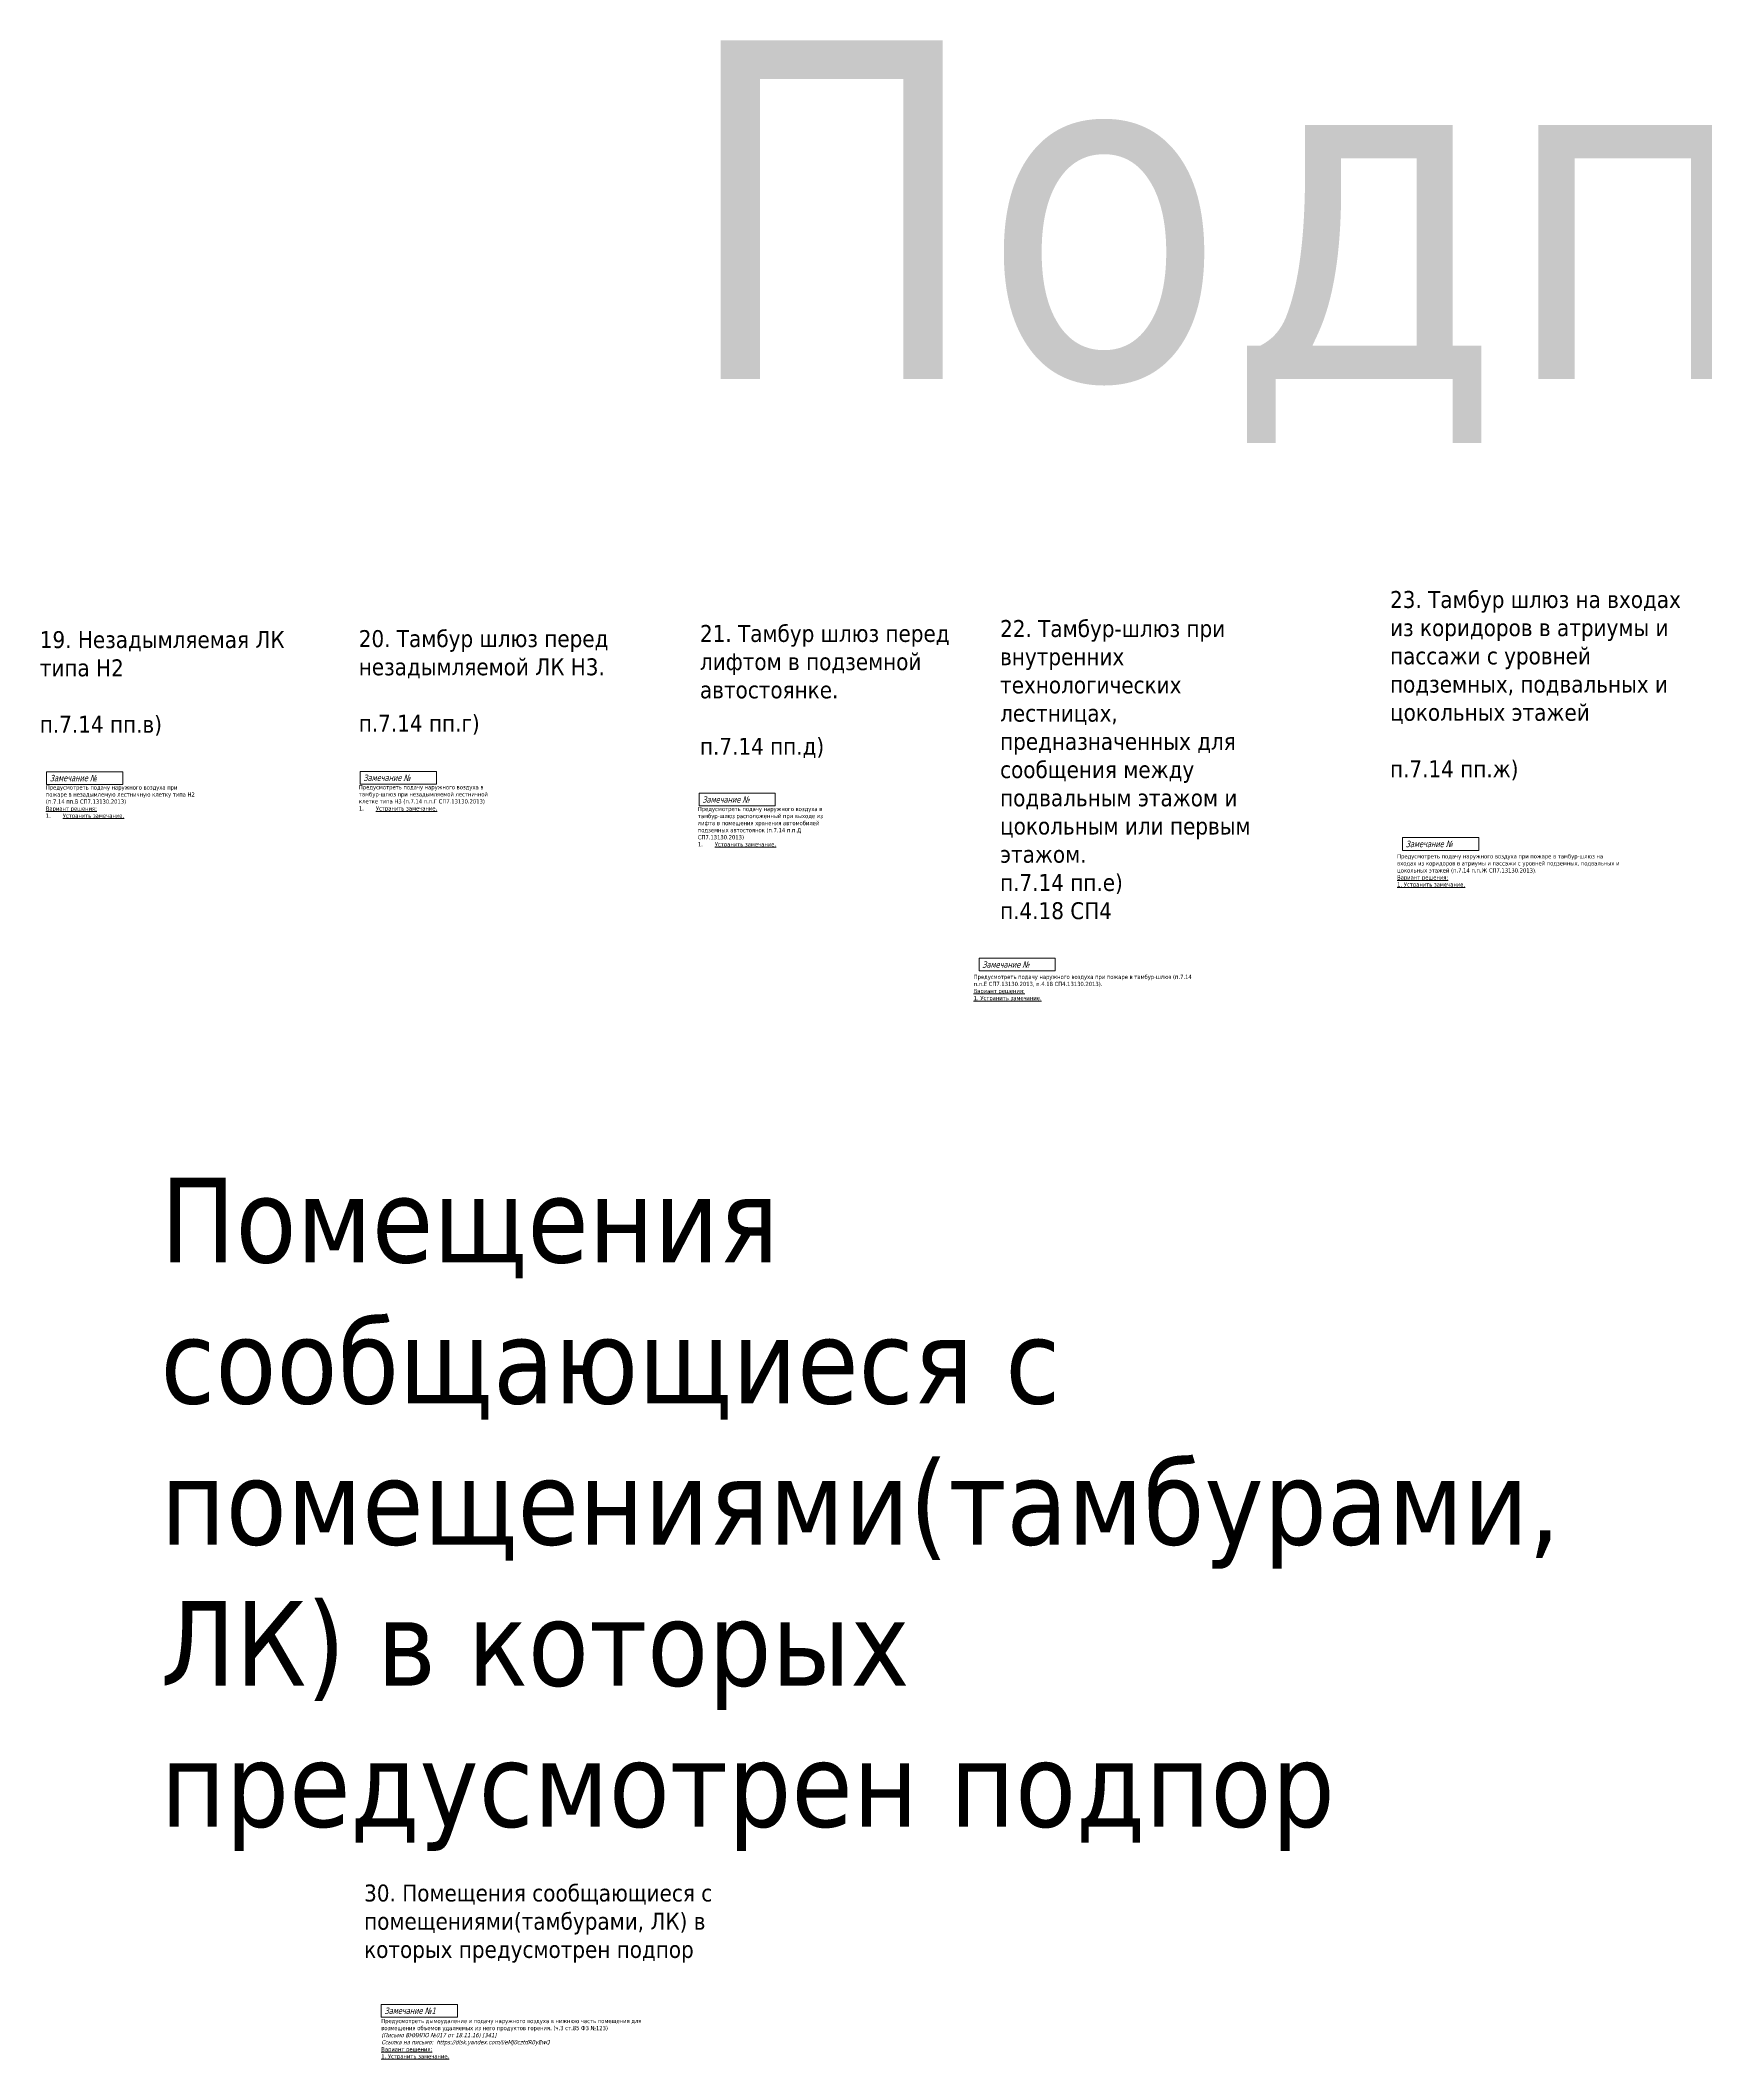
# Model space of a CAD drawing. Header units: millimetres. Extents: x -151274 to 981405, y -382735 to 210096.
# Drawn here: x 140925 to 377077, y -382735 to -96452 of the extents above; entities that cross this region are included whole.
import ezdxf

# ---------------------------------------------------------------- set-up
doc = ezdxf.new("R2010")
doc.units = ezdxf.units.MM
doc.layers.add('экспертиза ДУ', color=1, linetype='Continuous', lineweight=0)
doc.layers.add('экспертиза ДУ пояснения', color=6, linetype='Continuous', lineweight=0)
doc.styles.add('ЭКСПЕРТИЗА', font='tahoma.ttf')

msp = doc.modelspace()

# ---------------------------------------------------------------- linework, layer by layer
at = {"layer": 'экспертиза ДУ', "lineweight": 0}
for points in [[(141813, -200142), (152613, -200142), (152613, -201942), (141813, -201942), (141813, -200142)], [(186280, -200096), (197080, -200096), (197080, -201896), (186280, -201896), (186280, -200096)], [(234344, -203183), (245144, -203183), (245144, -204983), (234344, -204983), (234344, -203183)], [(189275, -374906), (200075, -374906), (200075, -376706), (189275, -376706), (189275, -374906)]]:
    msp.add_lwpolyline(points, dxfattribs=at)
at = {"layer": 'экспертиза ДУ', "color": 1, "lineweight": 0}
for points in [[(334092, -209485), (344892, -209485), (344892, -211285), (334092, -211285), (334092, -209485)], [(274042, -226583), (284842, -226583), (284842, -228383), (274042, -228383), (274042, -226583)]]:
    msp.add_lwpolyline(points, dxfattribs=at)

# ---------------------------------------------------------------- texts
at = {"layer": 'экспертиза ДУ', "lineweight": 0, "style": 'ЭКСПЕРТИЗА', "oblique": 14.99998, "width": 0.8}
for s, p in [('Замечание №', (142263, -201492)), ('Замечание №', (186730, -201446)), ('Замечание №', (234794, -204533)), ('Замечание №1', (189725, -376256))]:
    msp.add_text(s, height=900, dxfattribs=at).set_placement(p)
at = {"layer": 'экспертиза ДУ', "color": 1, "lineweight": 0, "style": 'ЭКСПЕРТИЗА', "oblique": 14.99998, "width": 0.8}
for p in [(334542, -210835), (274492, -227933)]:
    msp.add_text('Замечание №', height=900, dxfattribs=at).set_placement(p)
at = {"layer": 'экспертиза ДУ', "color": 6, "ltscale": 100, "char_height": 600, "attachment_point": 1, "style": 'ЭКСПЕРТИЗА'}
for s, insert, width in [('{\\C256;Предусмотреть подачу наружного воздуха при пожаре в незадымлемую лестничную клетку типа Н2 (п.7.14 пп.В СП7.13130.2013)\\P\\A1;\\L\\C6;Вариант решения:\\P\\l1.^I\\LУстранить замечание.}', (141701, -202068), 20681.1), ('{\\C256;Предусмотреть подачу наружного воздуха в тамбур-шлюз при незадымляемой лестничной клетке типа Н3 (п.7.14 п.п.Г СП7.13130.2013)\\P\\A1;\\C6;1.^I\\LУстранить замечание.}', (186100, -202037), 19110.37), ('{\\C256;Предусмотреть подачу наружного воздуха в тамбур-шлюз расположенный при выходе из лифта в помещения хранения автомобилей подземных автостоянок (п.7.14 п.п.Д СП7.13130.2013)\\P\\A1;\\C6;1.^I\\LУстранить замечание.}', (234163, -205124), 19110.37)]:
    msp.add_mtext(s, dxfattribs=dict(at, insert=insert, width=width))
at = {"layer": 'экспертиза ДУ', "color": 1, "ltscale": 100, "char_height": 600, "width": 30190.17, "attachment_point": 1, "style": 'ЭКСПЕРТИЗА'}
for s, insert in [('\\A1;Предусмотреть подачу наружного воздуха при пожаре в тамбур-шлюз {\\A0;на входах из коридоров в атриумы и пассажи с уровней подземных, подвальных и цокольных этажей }({\\A0;\\C256;п.7.14 п.п.Ж СП7.13130.2013}).\\P{\\L\\C6;Вариант решения:\\P1. Устранить замечание.}', (333326, -211831)), ('\\A1;Предусмотреть подачу наружного воздуха при пожаре в тамбур-шлюз ({\\A0;\\C256;п.7.14 п.п.Е СП7.13130.2013}, п.4.18 СП4.13130.2013).\\P{\\L\\C6;Вариант решения:\\P1. Устранить замечание.}', (273276, -228928))]:
    msp.add_mtext(s, dxfattribs=dict(at, insert=insert))
at = {"layer": 'экспертиза ДУ', "lineweight": 0, "ltscale": 100, "transparency": 33554687, "insert": (189267, -376963), "char_height": 600, "width": 35300.38, "attachment_point": 1, "style": 'ЭКСПЕРТИЗА'}
msp.add_mtext('Предусмотреть дымоудаление и подачу наружного воздуха в нижнюю часть помещения для возмещения объемов удаляемых из него продуктов горения. (ч.3 ст.85 ФЗ №123) \\P{\\A1;\\fTahoma|b0|i1|c204|p34;(Письмо ВНИИПО №017 от 18.11.16) [341]\\PСсылка на письмо:  https://disk.yandex.com/i/eMJ0cztdR0yEwQ}\\P{\\A1;\\L\\C6;Вариант решения:\\P1. Устранить замечание.}', dxfattribs=at)
at = {"layer": 'экспертиза ДУ пояснения', "color": 2, "lineweight": 0, "attachment_point": 1, "style": 'ЭКСПЕРТИЗА'}
for s, insert, char_height, width in [('Подпор', (231851, -96452, 0), 48000, 757116.21), ('23. Тамбур шлюз на входах из коридоров в атриумы и пассажи с уровней подземных, подвальных и цокольных этажей\\P\\Pп.7.14 пп.ж)', (332323, -174518), 2400, 41574.45), ('19. Незадымляемая ЛК типа Н2\\P\\Pп.7.14 пп.в)', (140842, -180210), 2400, 41574.45), ('20. Тамбур шлюз перед незадымляемой ЛК Н3.\\P\\Pп.7.14 пп.г)', (186076, -180064), 2400, 41574.45), ('21. Тамбур шлюз перед лифтом в подземной автостоянке.\\P\\Pп.7.14 пп.д)', (234459, -179333), 2400, 41574.45), ('22. Тамбур-шлюз при внутренних технологических лестницах, предназначенных для сообщения между подвальным этажом и цокольным или первым этажом. \\Pп.7.14 пп.е)\\Pп.4.18 СП4', (277025, -178635), 2400, 41574.45), ('\\A1;Помещения сообщающиеся с помещениями(тамбурами, ЛК) в которых предусмотрен подпор', (157954, -257708, 0), 12000, 201594.69)]:
    msp.add_mtext(s, dxfattribs=dict(at, insert=insert, char_height=char_height, width=width))
at = {"layer": 'экспертиза ДУ пояснения', "color": 30, "lineweight": 0, "insert": (186836, -357912, 0), "char_height": 2400, "width": 51903.05, "attachment_point": 1, "style": 'ЭКСПЕРТИЗА'}
msp.add_mtext('\\A1;{\\C2;30. Помещения сообщающиеся с помещениями(тамбурами, ЛК) в которых предусмотрен подпор}', dxfattribs=at)

doc.saveas('drawing.dxf')
